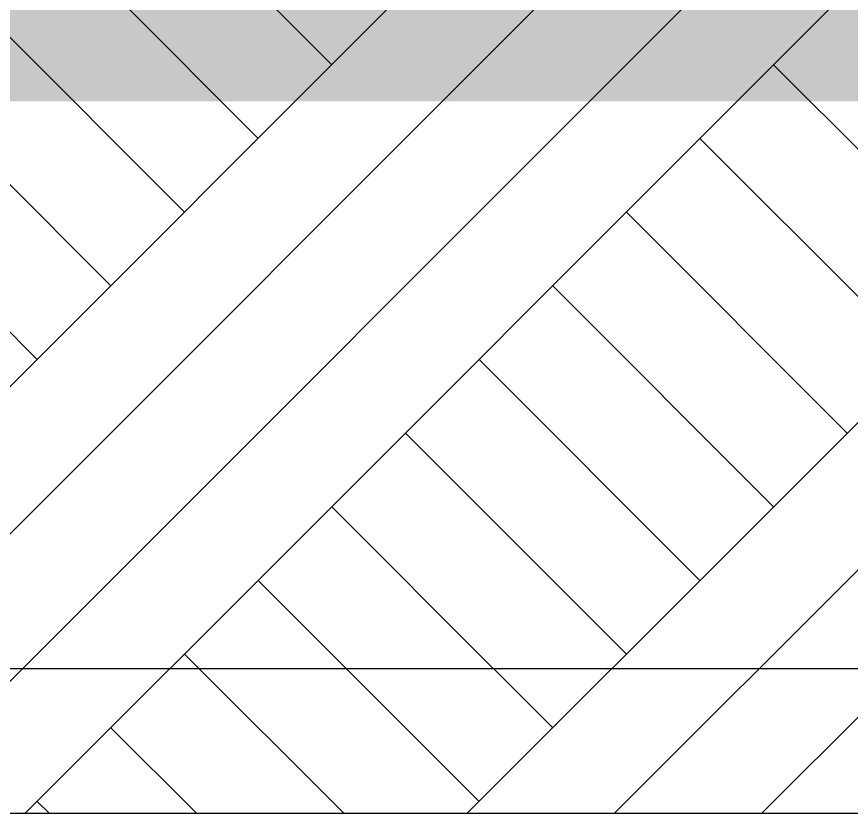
# Model space of a CAD drawing. Header units: millimetres. Extents: x -242231 to 419123, y -2399 to 525285.
# Drawn here: x -216410 to -215368, y 25203 to 26197 of the extents above; entities that cross this region are included whole.
import ezdxf

# ---------------------------------------------------------------- set-up
doc = ezdxf.new("R2010")
doc.units = ezdxf.units.MM
doc.set_wipeout_variables(frame=1)
doc.linetypes.add('Wipeout_Contour', pattern=[1000, 0, -1000])

msp = doc.modelspace()

# ---------------------------------------------------------------- linework, layer by layer
at = {"color": 251, "linetype": 'Continuous', "lineweight": 15}
for p, q in [((-216185.753, 25203.363), (-216292.55, 25310.16)), ((-216369.601, 25203.363), (-216384.474, 25218.236))]:
    msp.add_line(p, q, dxfattribs=at)
at = {"linetype": 'Continuous'}
msp.add_line((-232766.233, 25203.363), (-208014.184, 25203.363), dxfattribs=at)

# ---------------------------------------------------------------- wipeouts: each hides what was drawn before it
at = {"color": 254, "linetype": 'Wipeout_Contour', "lineweight": 0, "ltscale": 47530.797585}
msp.add_wipeout([(-218170.911, 25384.267), (-212841.547, 25384.267), (-212841.547, 26317.467), (-218111.428, 26317.467), (-218168.692, 26317.467), (-218168.692, 26214.311), (-218170.911, 26214.311)], dxfattribs=at)

# ---------------------------------------------------------------- next in the draw order: hatches: boundary and pattern name
at = {"linetype": 'Continuous', "lineweight": 0}
msp.add_hatch(color=255, dxfattribs=at).paths.add_polyline_path([(-213175.599, 26091.83), (-213175.599, 26279.405), (-220178.065, 26279.405), (-220178.065, 26091.83)], flags=0)

# ---------------------------------------------------------------- next in the draw order: linework, layer by layer
at = {"color": 251, "linetype": 'Continuous', "lineweight": 15}
for p, q in [((-216950.89, 25203.363), (-215936.335, 26217.919)), ((-216767.042, 25203.363), (-215752.487, 26217.919)), ((-216583.195, 25203.363), (-215568.639, 26217.919)), ((-216200.626, 25953.627), (-216464.918, 26217.919)), ((-216399.347, 25203.363), (-215384.791, 26217.919)), ((-216108.702, 26045.551), (-216281.07, 26217.919)), ((-216016.778, 26137.475), (-216097.222, 26217.919)), ((-215847.804, 25203.363), (-214833.248, 26217.919)), ((-215663.956, 25203.363), (-214649.4, 26217.919)), ((-215480.108, 25203.363), (-214465.553, 26217.919)), ((-216292.55, 25861.703), (-216568.322, 26137.475)), ((-215189.464, 25861.703), (-215465.235, 26137.475)), ((-216384.474, 25769.78), (-216660.246, 26045.551)), ((-215281.387, 25769.78), (-215557.159, 26045.551)), ((-215373.311, 25677.856), (-215649.083, 25953.627)), ((-215465.235, 25585.932), (-215741.007, 25861.703)), ((-215557.159, 25494.008), (-215832.931, 25769.78)), ((-215649.083, 25402.084), (-215924.855, 25677.856)), ((-215741.007, 25310.16), (-216016.778, 25585.932)), ((-215832.931, 25218.236), (-216108.702, 25494.008)), ((-216001.906, 25203.363), (-216200.626, 25402.084))]:
    msp.add_line(p, q, dxfattribs=at)
at = {"linetype": 'Continuous'}
msp.add_line((-218170.911, 25384.267), (-212841.547, 25384.267), dxfattribs=at)

doc.saveas('drawing.dxf')
